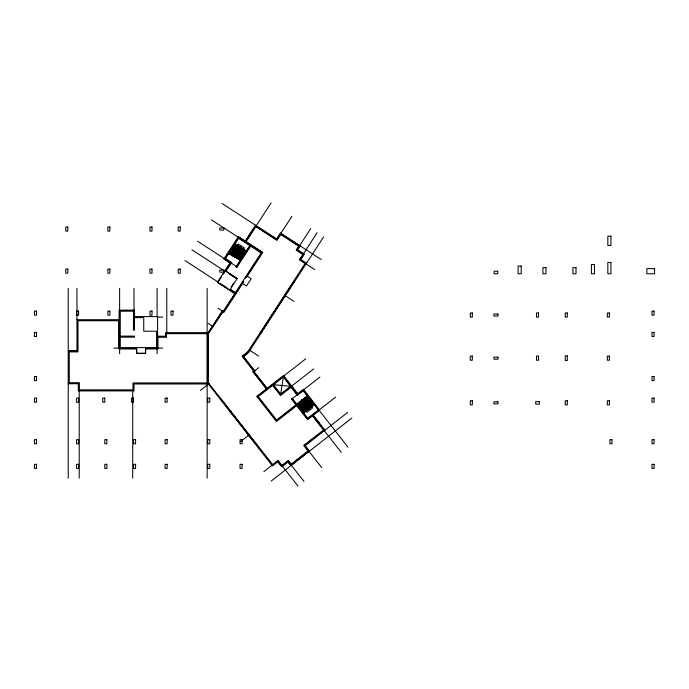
<?xml version="1.0" encoding="UTF-8"?>
<svg xmlns="http://www.w3.org/2000/svg" width="689" height="689" viewBox="0 0 689 689"><rect width="100%" height="100%" fill="white"/><g stroke="black" fill="none" stroke-linecap="round" stroke-linejoin="round"><path stroke-width="1.03" d="M280.699 394.022L290.612 386.279L273.43 384.712L280.699 394.022L283.343 376.969L297.252 395.417L303.238 390.741L318.284 409.998L307.75 418.223L292.076 398.156L291.275 398.785L307.587 419.653L319.722 410.179L303.401 389.311L297.743 393.738L283.515 375.531L256.816 396.39L276.427 421.461L296.649 405.657M308.887 403.005L308.81 403.582L309.456 402.927L308.887 403.005L312.685 407.854L307.018 412.28L299.241 402.333M308.069 401.954L308.284 401.42L307.501 402.031L308.069 401.954L304.908 397.906M229.98 252.028L234.716 255.102M231.487 249.702L236.224 252.777M238.489 249.289L233.752 246.214M239.996 246.963L235.259 243.889M236.008 255.938L240.745 259.012M243.002 255.533L238.273 252.45M244.517 253.207L239.781 250.133M217.405 282.232L235.69 294.082L217.397 282.232L229.98 262.862L223.951 258.943L238.377 236.732L262.673 252.484M224.666 258.797L237.955 238.334M238.678 238.153L225.363 258.633L231.737 262.767L225.811 271.156L237.214 278.58L230.238 289.328L235.371 292.687L261.26 252.82L250.718 245.956L236.87 267.315L236.008 266.772L249.874 245.422L238.678 238.153L249.857 245.396M232.994 247.377L237.731 250.452M234.51 245.051L239.247 248.126M231.59 254.723L232.167 254.62L231.332 254.215L231.59 254.723L238.472 244.139L244.492 248.049L237.619 258.642M233.959 256.265L229.222 253.19M235.466 253.94L230.729 250.865M236.982 251.614L232.245 248.54M234.174 256.403L240.495 246.671L241.357 247.23L234.76 257.393L228.731 253.483M234.389 256.541L240.564 247.032L240.995 247.308L234.682 257.04L228.869 253.268M234.501 256.618L240.539 247.317M218.68 281.207L221.539 276.797M223.253 274.162L230.694 262.707M234.708 256.756L240.754 247.454M245.181 241.15L255.524 225.225M230.97 263.508L231.53 262.647L225.372 258.642M237.516 253.612L242.252 256.696M239.023 251.296L243.76 254.37M240.53 248.97L245.267 252.045M245.525 241.374L255.645 225.785L276.745 239.488L280.544 233.631L299.577 245.99L297.028 249.909L303.746 254.267L300.473 259.305M245.697 241.486L255.705 226.07L276.806 239.772L280.604 233.916L299.293 246.051L296.744 249.969L303.461 254.327L300.301 259.193M256.282 225.708L271.096 202.893M246.042 241.71L255.826 226.638L276.926 240.34L280.724 234.484L298.725 246.171L296.175 250.09L302.893 254.448L299.396 259.831L305.081 263.525L247.816 351.7L242.063 356.196L253.535 370.88L252.725 371.517L266.35 388.949M239.987 260.175L235.25 257.1M241.494 257.85L236.758 254.775M246.025 250.882L241.288 247.807M236.715 266.626L250.004 246.162M231.263 286.805L233.597 283.213M208.199 332.641L222.461 310.679L223.322 311.239L234.811 293.548M235.156 293.772L223.443 311.807L222.581 311.247L208.422 333.054L207.811 333.054L207.811 373.705M235.328 293.876L223.503 312.091L222.642 311.531L208.018 333.261L208.018 373.705M235.526 293.393L243.57 281M245.301 278.339L261.398 253.552M242.64 283.377L223.624 312.66L222.762 312.1L208.422 333.665L208.422 382.946L272.663 464.532L278.003 460.355L281.956 465.411L288.26 460.485L291.137 464.162L308.052 450.95L303.754 445.456L323.572 429.97L312.573 415.889M247.075 276.556L262.681 252.518L238.377 236.732M280.854 233.347L291.869 216.38M299.706 245.594L310.73 228.627M300.146 245.87L297.596 249.788L304.314 254.146L300.817 259.529M303.539 253.647L317.095 232.77M260.27 333.278L293.712 281.784M260.442 333.39L293.884 281.896M267.151 388.312L254.163 371.69L254.973 371.061L243.501 356.377L248.583 352.406L323.554 236.964M311.566 399.327L308.62 402.333L308.112 402.118L308.844 402.841L308.336 402.626L305.399 405.606M248.074 352.019L242.64 356.265L254.112 370.949L253.302 371.586L266.669 388.699M248.221 352.165L242.924 356.308L254.396 370.983L253.586 371.621L266.832 388.57M68.228 383.73L78.348 383.721L78.339 390.913L133.993 390.904L133.993 383.98L208.422 383.98L209.232 383.342M200.396 390.379L208.491 384.057M243.665 356.575L247.704 353.414M254.758 370.777L258.797 367.616M220.816 399.835L221.625 399.198M257.135 396.795L305.675 358.874M283.351 376.961L258.263 396.571L276.599 420.023M313.581 368.985L280.612 394.737L272.706 384.626M291.24 387.089L280.526 395.46L272.62 385.349M292.162 388.26L292.98 387.614M296.933 394.366L297.441 395.271M291.585 399.198L319.903 377.072M240.47 441.666L248.565 435.345M304.176 391.963L304.994 391.326M306.131 394.47L306.949 393.832M276.59 420.032L296.012 404.856M296.821 404.228L301.67 400.438M302.48 399.801L307.337 396.011M276.1 421.065L296.726 404.951M297.674 405.321L302.824 401.291M303.332 400.895L308.19 397.105M298.526 406.415L303.677 402.385M304.185 401.988L309.042 398.19M299.379 407.5L304.538 403.47M305.038 403.082L309.895 399.284M300.232 408.594L305.391 404.564M305.89 404.167L310.748 400.378M301.084 409.688L306.243 405.657M306.743 405.261L311.6 401.472M301.937 410.782L307.096 406.751M307.595 406.355L312.453 402.565M302.79 411.876L307.949 407.845M308.457 407.449L313.306 403.659M258.616 448.212L259.417 447.583M303.642 412.961L309.103 408.698M309.309 408.543L314.158 404.744M307.26 419.257L335.577 397.14M318.352 423.296L319.162 422.658M263.861 471.603L271.948 465.282M278.632 461.165L272.482 465.971L208.422 383.98M311.368 440.021L304.323 445.525L308.629 451.028L291.068 464.739L288.191 461.062L281.887 465.988L278.313 461.423M311.488 440.185L304.616 445.559L308.913 451.062L291.034 465.032L288.157 461.346L281.844 466.281L278.149 461.544M347.583 412.513L305.193 445.628L309.49 451.131M290.965 465.609L288.088 461.923L281.775 466.858L277.822 461.802M309.395 451.011L290.87 465.488L288.088 461.923M271.225 481.025L351.881 418.008M157.419 317.086L162.742 317.086M76.944 319.713L119.102 319.705M119.102 320.729L77.986 320.729L77.986 351.89L69.262 351.89L69.262 382.696L79.373 382.696L79.373 389.879L132.968 389.879L132.968 382.946L207.398 382.946M208.414 332.649L165.455 332.649L165.455 336.241L157.609 336.232M207.398 333.665L166.488 333.665L166.488 337.266L157.609 337.266M113.969 348.091L119.275 348.091M157.436 348.091L162.742 348.091M76.961 350.865L68.237 350.865L76.953 350.873L76.961 288.338M227.077 254.112L227.938 254.672L227.086 254.129M223.942 258.935L229.971 262.845M247.308 276.168L251.184 278.683L246.438 286.004L242.562 283.489M225.811 271.156L237.223 278.563M230.238 289.328L235.38 292.67M321.152 259.512L280.423 233.063L276.625 238.919L222.03 203.47M280.337 233.192L300.059 245.999M299.956 258.969L306.502 263.224M306.028 263.956L314.64 269.545M211.411 219.825L261.519 252.372M250.736 245.982L261.26 252.82M293.368 281.56L294.229 282.12M235.044 243.751L240.211 247.101M240.427 247.248L240.857 247.523M241.072 247.661L246.24 251.02M234.294 244.914L239.462 248.264M240.323 248.824L245.482 252.183M233.537 246.076L238.704 249.427M239.565 249.986L244.733 253.345M232.779 247.239L237.946 250.589M238.807 251.149L243.975 254.508M232.029 248.402L237.197 251.752M238.058 252.312L243.217 255.671M231.271 249.564L236.439 252.915M237.3 253.474L242.468 256.833M230.514 250.727L235.681 254.077M236.542 254.637L241.71 257.996M229.764 251.89L234.932 255.24M235.793 255.8L240.952 259.159M229.006 253.052L234.82 256.825M235.035 256.963L240.203 260.321M226.199 257.341L225.337 256.782L226.216 257.35M285.341 295.814L293.945 301.403M197.536 241.184L237.145 266.901M236 266.755L236.87 267.315M245.637 276.883L246.498 277.443M191.947 249.797L225.096 271.32M229.489 274.17L236.508 278.726M184.962 260.554L218.112 282.085M220.291 283.498L227.249 288.019M229.859 289.716L235.957 293.669M259.925 333.054L260.786 333.614M217.965 308.181L222.263 310.98M208.147 323.296L212.453 326.095M249.883 350.4L258.496 355.989M248.583 352.406L247.816 351.7M303.97 390.87L347.911 447.109M307.13 396.166L302.686 399.646M307.983 397.26L303.539 400.74M308.836 398.354L304.392 401.825M309.688 399.448L305.244 402.919M310.541 400.533L306.097 404.012M311.402 401.627L306.949 405.106M312.255 402.721L307.802 406.2M313.107 403.814L308.655 407.294M313.96 404.908L309.507 408.379M302.178 400.042L308.999 408.775M283.429 376.254L297.002 393.626M301.971 400.197L308.801 408.939M313.323 415.174L325.01 430.143M301.472 400.593L297.019 404.073M302.325 401.687L297.872 405.158M303.177 402.781L298.725 406.252M304.03 403.866L299.577 407.345M304.882 404.96L300.43 408.439M305.735 406.054L301.282 409.533M306.588 407.147L302.135 410.618M307.44 408.241L302.996 411.712M308.293 409.326L303.849 412.806M313.056 415.51L318.843 422.917M312.901 415.639L318.68 423.037M312.298 415.329L341.21 452.337M291.99 398.879L307.664 418.946M291.964 408.017L292.592 408.827M311.032 439.763L311.661 440.572M287.227 411.721L287.864 412.53M309.085 451.45L321.694 467.59M257.54 396.476L276.504 420.746M291.369 465.29L303.978 481.43M282.507 466.289L297.993 486.107M221.298 399.456L259.098 447.833M221.135 399.577L258.935 447.962M230.341 412.056L232.245 414.485M247.205 433.639L249.737 436.869M207.398 332.641L207.398 383.98M207.139 288.338L207.139 478.175M166.79 288.338L166.79 332.641M157.859 336.241L157.807 348.772L145.749 348.867L145.568 353.474L136.646 353.457L136.508 348.867L119.008 348.841L118.852 319.713M157.092 288.338L157.092 316.217M157.092 348.376L157.092 353.741M133.993 288.338L133.993 317.603M132.71 390.904L132.71 478.175M119.619 288.338L119.619 353.741M79.218 390.904L79.218 478.175M68.237 288.338L68.237 478.175M296.838 392.549L296.029 393.186L296.821 392.566M302.161 399.396L301.351 400.033L308.81 409.576L309.619 408.947L302.161 399.396M302.118 399.758L301.713 400.076L308.861 409.214L309.266 408.904L302.118 399.758M67.815 227.008L65.765 227.008L65.765 231.116L67.815 231.116L67.815 227.008M109.913 227.008L107.854 227.008L107.854 231.116L109.913 231.116L109.913 227.008M152.002 227.008L149.952 227.008L149.952 231.116L152.002 231.116L152.002 227.008M180.234 227.008L178.184 227.008L178.184 231.116L180.234 231.116L180.234 227.008M223.873 228.033L219.765 228.033L219.765 230.083L223.873 230.083L223.873 228.033M610.919 236.198L607.836 236.198L607.836 245.43L610.919 245.43L610.919 236.198M610.919 262.475L607.836 262.475L607.836 273.774L610.919 273.774L610.919 262.475M594.486 264.533L591.412 264.533L591.412 273.774L594.486 273.774L594.486 264.533M521.211 266.066L518.128 266.066L518.128 273.774L521.211 273.774L521.211 266.066M545.981 267.608L542.898 267.608L542.898 273.774L545.981 273.774L545.981 267.608M576.013 267.608L572.929 267.608L572.929 273.774L576.013 273.774L576.013 267.608M654.55 268.641L646.85 268.641L646.85 273.774L654.55 273.774L654.55 268.641M67.815 269.098L65.765 269.098L65.765 273.206L67.815 273.206L67.815 269.098M109.913 269.098L107.854 269.098L107.854 273.206L109.913 273.206L109.913 269.098M152.002 269.098L149.952 269.098L149.952 273.206L152.002 273.206L152.002 269.098M180.234 269.098L178.184 269.098L178.184 273.206L180.234 273.206L180.234 269.098M223.873 270.122L219.765 270.122L219.765 272.181L223.873 272.181L223.873 270.122M497.725 271.208L494.134 271.208L494.134 273.774L497.725 273.774L497.725 271.208M134.501 310.162L119.102 310.162L119.102 348.608L136.767 348.608L136.767 353.224L145.491 353.224L145.491 348.608L157.609 348.608L157.609 316.578L134.501 316.578L134.501 310.162M36.5 311.092L34.45 311.092L34.45 315.2L36.5 315.2L36.5 311.092M78.598 311.092L76.539 311.092L76.539 315.2L78.598 315.2L78.598 311.092M109.913 311.092L107.854 311.092L107.854 315.2L109.913 315.2L109.913 311.092M152.002 311.092L149.952 311.092L149.952 315.2L152.002 315.2L152.002 311.092M173.051 311.092L170.993 311.092L170.993 315.2L173.051 315.2L173.051 311.092M654.042 311.092L651.992 311.092L651.992 315.2L654.042 315.2L654.042 311.092M133.477 311.187L120.136 311.187L120.136 336.129L134.501 336.129L134.501 337.162L120.136 337.162L120.136 347.583L156.575 347.583L156.575 331.202L143.743 331.202L143.743 317.603L134.501 317.603L134.501 330.126L133.477 330.126L133.477 311.187M472.327 312.987L470.268 312.987L470.268 317.095L472.327 317.095L472.327 312.987M538.54 312.987L536.49 312.987L536.49 317.095L538.54 317.095L538.54 312.987M567.288 312.987L565.238 312.987L565.238 317.095L567.288 317.095L567.288 312.987M609.386 312.987L607.328 312.987L607.328 317.095L609.386 317.095L609.386 312.987M497.992 314.012L493.884 314.012L493.884 316.07L497.992 316.07L497.992 314.012M36.5 332.391L34.45 332.391L34.45 336.499L36.5 336.499L36.5 332.391M654.042 332.391L651.992 332.391L651.992 336.499L654.042 336.499L654.042 332.391M567.288 355.851L565.238 355.851L565.238 360.476L567.288 360.476L567.288 355.851M472.327 356.11L470.268 356.11L470.268 360.218L472.327 360.218L472.327 356.11M538.54 356.11L536.49 356.11L536.49 360.218L538.54 360.218L538.54 356.11M609.386 356.11L607.328 356.11L607.328 360.218L609.386 360.218L609.386 356.11M497.992 357.135L493.884 357.135L493.884 359.193L497.992 359.193L497.992 357.135M36.5 376.538L34.45 376.538L34.45 380.647L36.5 380.647L36.5 376.538M654.042 376.538L651.992 376.538L651.992 380.647L654.042 380.647L654.042 376.538M36.5 398.096L34.45 398.096L34.45 402.204L36.5 402.204L36.5 398.096M78.598 398.096L76.539 398.096L76.539 402.204L78.598 402.204L78.598 398.096M104.78 398.096L102.721 398.096L102.721 402.204L104.78 402.204L104.78 398.096M133.52 398.096L131.47 398.096L131.47 402.204L133.52 402.204L133.52 398.096M167.143 398.096L165.093 398.096L165.093 402.204L167.143 402.204L167.143 398.096M209.757 398.096L207.699 398.096L207.699 402.204L209.757 402.204L209.757 398.096M654.042 398.096L651.992 398.096L651.992 402.204L654.042 402.204L654.042 398.096M472.327 400.765L470.268 400.765L470.268 404.874L472.327 404.874L472.327 400.765M567.288 400.765L565.238 400.765L565.238 404.874L567.288 404.874L567.288 400.765M609.386 400.765L607.328 400.765L607.328 404.874L609.386 404.874L609.386 400.765M539.306 401.592L535.723 401.592L535.723 404.159L539.306 404.159L539.306 401.592M497.992 401.799L493.884 401.799L493.884 403.849L497.992 403.849L497.992 401.799M36.5 439.677L34.45 439.677L34.45 443.785L36.5 443.785L36.5 439.677M78.598 439.677L76.539 439.677L76.539 443.785L78.598 443.785L78.598 439.677M106.829 439.677L104.78 439.677L104.78 443.785L106.829 443.785L106.829 439.677M135.578 439.677L133.52 439.677L133.52 443.785L135.578 443.785L135.578 439.677M167.143 439.677L165.093 439.677L165.093 443.785L167.143 443.785L167.143 439.677M209.757 439.677L207.699 439.677L207.699 443.785L209.757 443.785L209.757 439.677M242.097 439.677L240.039 439.677L240.039 443.785L242.097 443.785L242.097 439.677M611.944 439.677L609.894 439.677L609.894 443.785L611.944 443.785L611.944 439.677M654.042 439.677L651.992 439.677L651.992 443.785L654.042 443.785L654.042 439.677M36.5 464.317L34.45 464.317L34.45 468.425L36.5 468.425L36.5 464.317M78.598 464.317L76.539 464.317L76.539 468.425L78.598 468.425L78.598 464.317M106.829 464.317L104.78 464.317L104.78 468.425L106.829 468.425L106.829 464.317M135.578 464.317L133.52 464.317L133.52 468.425L135.578 468.425L135.578 464.317M167.143 464.317L165.093 464.317L165.093 468.425L167.143 468.425L167.143 464.317M209.757 464.317L207.699 464.317L207.699 468.425L209.757 468.425L209.757 464.317M242.097 464.317L240.039 464.317L240.039 468.425L242.097 468.425L242.097 464.317M654.042 464.317L651.992 464.317L651.992 468.425L654.042 468.425L654.042 464.317M226.621 269.907L225.759 269.347L226.621 269.924M243.226 282.456L242.364 281.896L243.226 282.481"/></g></svg>
